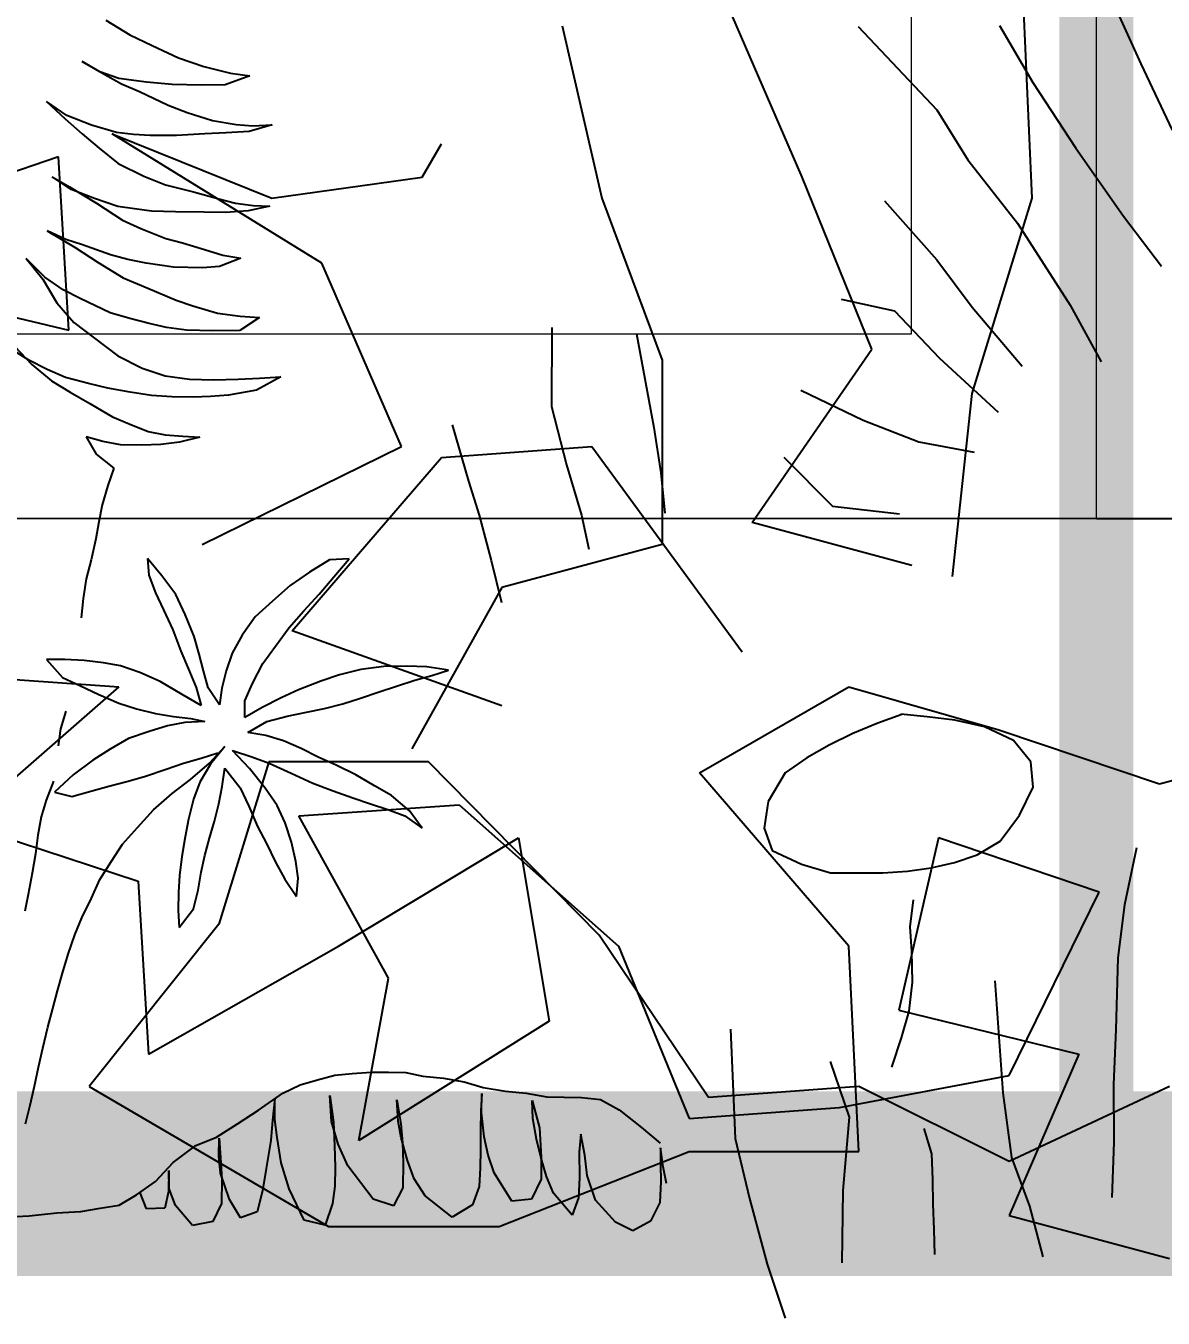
# Model space of a CAD drawing. Header units: metres. Extents: x -58 to 722, y -1100 to 345.
# Drawn here: x 35.1216 to 35.4294, y 103.9351 to 104.2848 of the extents above; entities that cross this region are included whole.
import ezdxf

# ---------------------------------------------------------------- set-up
doc = ezdxf.new("R2010")
doc.units = ezdxf.units.M
doc.header["$MEASUREMENT"] = 0
doc.linetypes.add('HIDDEN2', pattern=[0.1875, 0.125, -0.0625])
doc.layers.get('0').update_dxf_attribs({"color": 255})
doc.layers.get('DEFPOINTS').update_dxf_attribs({"color": 250})
doc.layers.add('FSR_ARQ_002MURO', color=150, linetype='Continuous', lineweight=30)
doc.layers.add('FSR_ARQ_013VENTANAS', color=4, linetype='Continuous', lineweight=5)
for name, color, linetype in [('FSR_ARQ_005VEGETACION', 64, 'Continuous'), ('FSR_ARQ_007PROYECCIONES', 200, 'HIDDEN2'), ('FSR_ARQ_015COTAS', 125, 'Continuous')]:
    doc.layers.add(name, color=color, linetype=linetype)
doc.styles.add('style1', font='arial.ttf')
doc.dimstyles.new('PP_PACO', dxfattribs={"dimtxt": 0.18, "dimasz": 0.075, "dimexe": 0.075, "dimexo": 0, "dimgap": 0, "dimtad": 0, "dimtih": 1, "dimtoh": 1, "dimzin": 1, "dimdsep": 46, "dimtxsty": 'style1', "dimcen": 0.15, "dimse1": 1, "dimse2": 1, "dimclrd": 256, "dimclre": 256, "dimadec": 0, "dimazin": 0, "dimtfac": 1, "dimtmove": 0, "dimatfit": 3, "dimfxl": 0.075, "dimarcsym": 0})

# ---------------------------------------------------------------- blocks, each defined once
blk = doc.blocks.new('arbustos 01')
at = {"layer": 'FSR_ARQ_005VEGETACION', "color": 103}
for p, q in [((188.49474, -31.73414), (188.48751, -31.73855)), ((188.48751, -31.73855), (188.48074, -31.74175)), ((188.48074, -31.74175), (188.4729, -31.74544)), ((188.46528, -31.74805), (188.45718, -31.75008)), ((188.4729, -31.74544), (188.46528, -31.74805)), ((188.50184, -31.7466), (188.49496, -31.75052)), ((188.4965, -31.74966), (188.50184, -31.7466)), ((188.45718, -31.75008), (188.45145, -31.75087)), ((188.45145, -31.75087), (188.45878, -31.75364)), ((188.48244, -31.75284), (188.49079, -31.75165)), ((188.49496, -31.75052), (188.48998, -31.75334)), ((188.49079, -31.75165), (188.4965, -31.74966)), ((188.45878, -31.75364), (188.46608, -31.75366)), ((188.46608, -31.75366), (188.4748, -31.75354)), ((188.4748, -31.75354), (188.48244, -31.75284)), ((188.48463, -31.75556), (188.47596, -31.75974)), ((188.48998, -31.75334), (188.48463, -31.75556)), ((188.47596, -31.75974), (188.47025, -31.76197)), ((188.50648, -31.76279), (188.51253, -31.75865)), ((188.51253, -31.75865), (188.50698, -31.76386)), ((188.47025, -31.76197), (188.46263, -31.76435)), ((188.49899, -31.76577), (188.50648, -31.76279)), ((188.45046, -31.76595), (188.44472, -31.76567)), ((188.44472, -31.76567), (188.45156, -31.7676)), ((188.45548, -31.76552), (188.45046, -31.76595)), ((188.45156, -31.7676), (188.4585, -31.76799)), ((188.46263, -31.76435), (188.45548, -31.76552)), ((188.49149, -31.7679), (188.49899, -31.76577)), ((188.50698, -31.76386), (188.50178, -31.76836)), ((188.4585, -31.76799), (188.46496, -31.76838)), ((188.46496, -31.76838), (188.47345, -31.76886)), ((188.47345, -31.76886), (188.48134, -31.76887)), ((188.48134, -31.76887), (188.48636, -31.76857)), ((188.48636, -31.76857), (188.49149, -31.7679)), ((188.50178, -31.76836), (188.4967, -31.77261)), ((188.4967, -31.77261), (188.49102, -31.77723)), ((188.49102, -31.77723), (188.4833, -31.78104)), ((188.4833, -31.78104), (188.47676, -31.78364)), ((188.50511, -31.78505), (188.5108, -31.78126)), ((188.5108, -31.78126), (188.50558, -31.78432)), ((188.46831, -31.78579), (188.46068, -31.78792)), ((188.47676, -31.78364), (188.46831, -31.78579)), ((188.50558, -31.78432), (188.49752, -31.78922)), ((188.4981, -31.78777), (188.50511, -31.78505)), ((188.45043, -31.78985), (188.44541, -31.79004)), ((188.44541, -31.79004), (188.45189, -31.79151)), ((188.45568, -31.78919), (188.45043, -31.78985)), ((188.46068, -31.78792), (188.45568, -31.78919)), ((188.48094, -31.79159), (188.48607, -31.79092)), ((188.48607, -31.79092), (188.49108, -31.79014)), ((188.49752, -31.78922), (188.4897, -31.79434)), ((188.49108, -31.79014), (188.4981, -31.78777)), ((188.45189, -31.79151), (188.45871, -31.79201)), ((188.45871, -31.79201), (188.46528, -31.79192)), ((188.46528, -31.79192), (188.47377, -31.79181)), ((188.47377, -31.79181), (188.48094, -31.79159)), ((188.4897, -31.79434), (188.48423, -31.79681)), ((188.48423, -31.79681), (188.47662, -31.79978)), ((188.51234, -31.7975), (188.50392, -31.80252)), ((188.50675, -31.80009), (188.51234, -31.7975)), ((188.47162, -31.80116), (188.46507, -31.80316)), ((188.47662, -31.79978), (188.47162, -31.80116)), ((188.49331, -31.80469), (188.50175, -31.80171)), ((188.50392, -31.80252), (188.49704, -31.80703)), ((188.50175, -31.80171), (188.50675, -31.80009)), ((188.45948, -31.80479), (188.45411, -31.8057)), ((188.45411, -31.8057), (188.46048, -31.80825)), ((188.46507, -31.80316), (188.45948, -31.80479)), ((188.48258, -31.80723), (188.48807, -31.80608)), ((188.48807, -31.80608), (188.49331, -31.80469)), ((188.513, -31.81148), (188.51866, -31.80578)), ((188.51866, -31.80578), (188.51361, -31.81207)), ((188.46048, -31.80825), (188.46563, -31.80866)), ((188.46563, -31.80866), (188.47435, -31.80842)), ((188.47435, -31.80842), (188.48258, -31.80723)), ((188.49704, -31.80703), (188.48946, -31.81168)), ((188.48946, -31.81168), (188.48209, -31.81477)), ((188.50756, -31.81526), (188.513, -31.81148)), ((188.51361, -31.81207), (188.5094, -31.81918)), ((188.48209, -31.81477), (188.47353, -31.81835)), ((188.49342, -31.82214), (188.50245, -31.81784)), ((188.50245, -31.81784), (188.50756, -31.81526)), ((188.46853, -31.82009), (188.46115, -31.82222)), ((188.47353, -31.81835), (188.46853, -31.82009)), ((188.5094, -31.81918), (188.50434, -31.8251)), ((188.45435, -31.82315), (188.4485, -31.82359)), ((188.4485, -31.82359), (188.45441, -31.82746)), ((188.46115, -31.82222), (188.45435, -31.82315)), ((188.47651, -31.82656), (188.48163, -31.82541)), ((188.48163, -31.82541), (188.48747, -31.8239)), ((188.48747, -31.8239), (188.49342, -31.82214)), ((188.50434, -31.8251), (188.49807, -31.82973)), ((188.45441, -31.82746), (188.46254, -31.82758)), ((188.46254, -31.82758), (188.47042, -31.82736)), ((188.47042, -31.82736), (188.47651, -31.82656)), ((188.49807, -31.82973), (188.49109, -31.83509)), ((188.52213, -31.83215), (188.51695, -31.83772)), ((188.51788, -31.8364), (188.52298, -31.83322)), ((188.49109, -31.83509), (188.48373, -31.83877)), ((188.5123, -31.83922), (188.51788, -31.8364)), ((188.4485, -31.84176), (188.44204, -31.84137)), ((188.44204, -31.84137), (188.44939, -31.84545)), ((188.47683, -31.84114), (188.46955, -31.84207)), ((188.48373, -31.83877), (188.47683, -31.84114)), ((188.50684, -31.84157), (188.5123, -31.83922)), ((188.51695, -31.83772), (188.51103, -31.84259)), ((188.45496, -31.84215), (188.4485, -31.84176)), ((188.46238, -31.84229), (188.45496, -31.84215)), ((188.46955, -31.84207), (188.46238, -31.84229)), ((188.48741, -31.84601), (188.49409, -31.84485)), ((188.49409, -31.84485), (188.49993, -31.84345)), ((188.49993, -31.84345), (188.50684, -31.84157)), ((188.51103, -31.84259), (188.50546, -31.84601)), ((188.44939, -31.84545), (188.45778, -31.8469)), ((188.45778, -31.8469), (188.46328, -31.8473)), ((188.46328, -31.8473), (188.46843, -31.84747)), ((188.46843, -31.84747), (188.47488, -31.84738)), ((188.47488, -31.84738), (188.48097, -31.84706)), ((188.48097, -31.84706), (188.48741, -31.84601))]:
    blk.add_line(p, q, dxfattribs=at)
at = {"layer": 'FSR_ARQ_005VEGETACION', "color": 104}
for p, q in [((189.51668, -31.73291), (189.51013, -31.74731)), ((189.55263, -31.73578), (189.54256, -31.75287)), ((189.59508, -31.73602), (189.57147, -31.76113)), ((189.51013, -31.74731), (189.50068, -31.76719)), ((189.54256, -31.75287), (189.52966, -31.77268)), ((189.57147, -31.76113), (189.56213, -31.77616)), ((189.52966, -31.77268), (189.51535, -31.79314)), ((189.56213, -31.77616), (189.54717, -31.79523)), ((189.58722, -31.78852), (189.57148, -31.80618)), ((189.51535, -31.79314), (189.50394, -31.80813)), ((189.54717, -31.79523), (189.53139, -31.81981)), ((189.57148, -31.80618), (189.56078, -31.82049)), ((189.60017, -31.81806), (189.58414, -31.82155)), ((189.53139, -31.81981), (189.522, -31.83692)), ((189.56078, -31.82049), (189.54584, -31.83816)), ((189.58414, -31.82155), (189.57066, -31.8358)), ((188.33511, -31.82851), (188.3299, -31.85665)), ((188.36064, -31.82655), (188.36066, -31.85034)), ((189.57066, -31.8358), (189.55299, -31.85204)), ((188.50546, -31.84601), (188.49953, -31.84944)), ((189.61231, -31.84538), (189.59365, -31.85444)), ((188.36066, -31.85034), (188.35621, -31.86787)), ((188.49953, -31.84944), (188.49265, -31.85347)), ((188.3299, -31.85665), (188.32778, -31.87025)), ((188.39058, -31.85579), (188.38562, -31.87276)), ((188.48766, -31.85557), (188.48195, -31.8578)), ((188.49265, -31.85347), (188.48766, -31.85557)), ((189.59365, -31.85444), (189.57688, -31.86099)), ((188.47157, -31.85926), (188.46644, -31.85957)), ((188.46644, -31.85957), (188.47255, -31.86104)), ((188.47683, -31.85883), (188.47157, -31.85926)), ((188.48195, -31.8578), (188.47683, -31.85883)), ((188.49026, -31.86187), (188.49562, -31.86085)), ((188.49562, -31.86085), (188.50063, -31.85946)), ((188.50063, -31.85946), (188.49759, -31.86464)), ((188.47255, -31.86104), (188.47818, -31.8618)), ((188.47818, -31.8618), (188.48392, -31.86196)), ((188.48392, -31.86196), (188.49026, -31.86187)), ((188.49759, -31.86464), (188.49227, -31.8689)), ((189.57688, -31.86099), (189.56019, -31.86409)), ((188.35621, -31.86787), (188.3517, -31.88299)), ((189.61743, -31.86555), (189.60278, -31.88027)), ((188.32778, -31.87025), (188.32659, -31.88238)), ((188.49227, -31.8689), (188.49413, -31.87406)), ((188.38562, -31.87276), (188.38246, -31.883)), ((188.49413, -31.87406), (188.49576, -31.8799)), ((188.49576, -31.8799), (188.49679, -31.88503)), ((189.60278, -31.88027), (189.58264, -31.88259)), ((188.3517, -31.88299), (188.3495, -31.8932)), ((188.38246, -31.883), (188.37889, -31.89664)), ((188.49679, -31.88503), (188.49769, -31.89015)), ((188.49769, -31.89015), (188.4991, -31.89647)), ((188.37889, -31.89664), (188.37578, -31.9093)), ((188.42612, -31.90158), (188.42158, -31.89613)), ((188.42158, -31.89613), (188.42748, -31.89642)), ((188.42748, -31.89642), (188.43348, -31.90018)), ((188.47787, -31.90125), (188.48214, -31.89599)), ((188.48214, -31.89599), (188.48177, -31.90101)), ((188.4991, -31.89647), (188.50061, -31.90219)), ((188.43053, -31.90673), (188.42612, -31.90158)), ((188.43348, -31.90018), (188.4393, -31.90419)), ((188.47361, -31.90682), (188.47787, -31.90125)), ((188.48177, -31.90101), (188.47974, -31.90637)), ((188.50061, -31.90219), (188.50152, -31.90803)), ((188.43518, -31.91175), (188.43053, -31.90673)), ((188.4393, -31.90419), (188.44457, -31.90889)), ((188.47084, -31.91287), (188.47361, -31.90682)), ((188.47974, -31.90637), (188.47733, -31.91148)), ((188.44457, -31.90889), (188.44977, -31.91353)), ((188.50152, -31.90803), (188.50208, -31.91388)), ((188.43959, -31.91683), (188.43518, -31.91175)), ((188.44977, -31.91353), (188.45375, -31.91912)), ((188.46814, -31.91948), (188.47084, -31.91287)), ((188.47733, -31.91148), (188.47456, -31.91753)), ((188.4437, -31.92235), (188.43959, -31.91683)), ((188.45375, -31.91912), (188.45674, -31.92447)), ((188.47456, -31.91753), (188.47217, -31.92389)), ((188.44749, -31.92763), (188.4437, -31.92235)), ((188.46666, -31.92477), (188.46814, -31.91948)), ((188.45674, -31.92447), (188.45855, -31.92984)), ((188.46537, -31.92981), (188.46666, -31.92477)), ((188.47217, -31.92389), (188.46982, -31.92931)), ((188.49539, -31.92742), (188.50121, -31.92672)), ((188.50121, -31.92672), (188.50703, -31.92639)), ((188.50703, -31.92639), (188.51255, -31.92638)), ((188.51255, -31.92638), (188.50773, -31.93183)), ((188.39167, -31.92957), (188.39816, -31.92861)), ((188.39671, -31.93117), (188.39167, -31.92957)), ((188.39816, -31.92861), (188.40423, -31.92841)), ((188.40423, -31.92841), (188.41112, -31.9285)), ((188.41112, -31.9285), (188.41807, -31.92939)), ((188.41807, -31.92939), (188.42448, -31.93098)), ((188.45061, -31.93366), (188.44749, -31.92763)), ((188.45855, -31.92984), (188.45986, -31.93503)), ((188.46389, -31.93491), (188.46537, -31.92981)), ((188.46982, -31.92931), (188.46754, -31.9348)), ((188.47836, -31.93304), (188.48453, -31.93035)), ((188.48453, -31.93035), (188.49026, -31.92835)), ((188.49026, -31.92835), (188.49539, -31.92742)), ((188.40175, -31.93265), (188.39671, -31.93117)), ((188.40729, -31.93444), (188.40175, -31.93265)), ((188.41252, -31.9361), (188.40729, -31.93444)), ((188.42448, -31.93098), (188.43008, -31.93289)), ((188.43008, -31.93289), (188.43675, -31.93553)), ((188.45291, -31.93884), (188.45061, -31.93366)), ((188.47172, -31.93697), (188.47836, -31.93304)), ((188.50255, -31.9342), (188.49682, -31.93694)), ((188.50773, -31.93183), (188.50255, -31.9342)), ((188.41813, -31.93807), (188.41252, -31.9361)), ((188.42348, -31.93973), (188.41813, -31.93807)), ((188.43675, -31.93553), (188.44199, -31.93793)), ((188.44199, -31.93793), (188.44773, -31.94083)), ((188.45986, -31.93503), (188.46055, -31.94004)), ((188.46055, -31.94004), (188.46389, -31.93491)), ((188.46754, -31.9348), (188.466, -31.94027)), ((188.466, -31.94027), (188.47172, -31.93697)), ((188.49682, -31.93694), (188.49079, -31.9395)), ((188.42895, -31.94115), (188.42348, -31.93973)), ((188.43436, -31.94225), (188.42895, -31.94115)), ((188.4402, -31.94347), (188.43436, -31.94225)), ((188.44773, -31.94083), (188.45291, -31.94386)), ((188.45291, -31.94386), (188.45291, -31.93884)), ((188.48548, -31.94125), (188.47973, -31.94269)), ((188.49079, -31.9395), (188.48548, -31.94125)), ((188.50672, -31.94198), (188.50835, -31.94722)), ((188.4463, -31.945), (188.4402, -31.94347)), ((188.45198, -31.94833), (188.4463, -31.945)), ((188.46916, -31.94413), (188.46495, -31.945)), ((188.46495, -31.945), (188.47091, -31.94535)), ((188.47435, -31.94351), (188.46916, -31.94413)), ((188.47091, -31.94535), (188.47613, -31.94633)), ((188.47973, -31.94269), (188.47435, -31.94351)), ((188.47613, -31.94633), (188.48167, -31.94806)), ((189.55716, -31.94666), (189.56608, -31.9446)), ((189.56608, -31.9446), (189.57437, -31.94369)), ((189.57437, -31.94369), (189.58231, -31.94286)), ((189.58201, -31.94292), (189.58915, -31.9455)), ((189.58915, -31.9455), (189.59669, -31.94866)), ((188.44129, -31.95083), (188.4466, -31.94928)), ((188.4466, -31.94928), (188.45198, -31.94833)), ((188.48167, -31.94806), (188.48789, -31.9502)), ((188.48789, -31.9502), (188.49345, -31.95335)), ((188.50835, -31.94722), (188.50901, -31.95235)), ((189.54836, -31.95072), (189.55716, -31.94666)), ((189.59669, -31.94866), (189.60379, -31.95219)), ((188.43082, -31.95575), (188.43593, -31.95314)), ((188.43593, -31.95314), (188.44129, -31.95083)), ((188.45664, -31.95379), (188.45078, -31.95566)), ((188.45151, -31.95919), (188.45664, -31.95379)), ((188.46357, -31.9576), (188.45892, -31.95258)), ((188.45892, -31.95258), (188.46327, -31.95785)), ((188.49345, -31.95335), (188.49864, -31.95663)), ((189.54318, -31.95722), (189.54836, -31.95072)), ((189.60379, -31.95219), (189.6105, -31.95595)), ((188.42546, -31.95818), (188.43082, -31.95575)), ((188.4456, -31.95759), (188.43895, -31.9606)), ((188.45078, -31.95566), (188.4456, -31.95759)), ((188.46603, -31.95608), (188.46099, -31.95447)), ((188.46327, -31.95785), (188.46644, -31.96332)), ((188.46928, -31.96248), (188.46357, -31.9576)), ((188.47138, -31.95762), (188.46603, -31.95608)), ((188.47661, -31.95934), (188.47138, -31.95762)), ((188.49864, -31.95663), (188.50453, -31.96113)), ((189.54248, -31.96475), (189.54318, -31.95722)), ((189.6105, -31.95595), (189.61701, -31.96048)), ((188.4139, -31.96435), (188.41955, -31.96111)), ((188.41955, -31.96111), (188.42546, -31.95818)), ((188.43895, -31.9606), (188.43248, -31.9636)), ((188.44676, -31.96508), (188.45151, -31.95919)), ((188.45888, -31.95903), (188.45432, -31.96504)), ((188.4597, -31.96459), (188.45888, -31.95903)), ((188.48303, -31.96155), (188.47661, -31.95934)), ((188.48844, -31.96309), (188.48303, -31.96155)), ((188.50453, -31.96113), (188.51018, -31.96632)), ((189.61701, -31.96048), (189.62212, -31.96907)), ((188.40885, -31.96733), (188.4139, -31.96435)), ((188.43248, -31.9636), (188.42631, -31.96591)), ((188.44317, -31.97027), (188.44676, -31.96508)), ((188.45432, -31.96504), (188.45172, -31.97046)), ((188.4607, -31.96978), (188.4597, -31.96459)), ((188.46644, -31.96332), (188.46837, -31.96844)), ((188.47479, -31.96674), (188.46928, -31.96248)), ((188.49385, -31.9645), (188.48844, -31.96309)), ((188.4992, -31.96598), (188.49385, -31.9645)), ((188.5104, -31.96302), (188.51263, -31.96873)), ((189.54662, -31.97324), (189.54248, -31.96475)), ((188.4034, -31.97193), (188.40885, -31.96733)), ((188.42039, -31.96804), (188.41509, -31.96978)), ((188.42631, -31.96591), (188.42039, -31.96804)), ((188.46837, -31.96844), (188.46988, -31.97437)), ((188.48038, -31.97163), (188.47479, -31.96674)), ((188.50493, -31.96757), (188.4992, -31.96598)), ((188.51018, -31.96632), (188.50493, -31.96757)), ((188.51263, -31.96873), (188.51413, -31.97373)), ((189.62212, -31.96907), (189.62341, -31.97713)), ((188.39963, -31.97712), (188.4034, -31.97193)), ((188.40485, -31.97346), (188.39963, -31.97712)), ((188.4099, -31.97153), (188.40485, -31.97346)), ((188.41509, -31.96978), (188.4099, -31.97153)), ((188.44082, -31.97551), (188.44317, -31.97027)), ((188.45172, -31.97046), (188.44908, -31.97657)), ((188.46208, -31.97503), (188.4607, -31.96978)), ((188.48516, -31.97689), (188.48038, -31.97163)), ((189.55243, -31.98103), (189.54662, -31.97324)), ((188.43892, -31.9813), (188.44082, -31.97551)), ((188.44908, -31.97657), (188.44636, -31.98169)), ((188.46351, -31.9801), (188.46208, -31.97503)), ((188.46988, -31.97437), (188.47082, -31.97969)), ((188.48969, -31.98197), (188.48516, -31.97689)), ((188.51413, -31.97373), (188.51516, -31.97921)), ((189.62341, -31.97713), (189.62096, -31.98386)), ((188.43757, -31.98714), (188.43892, -31.9813)), ((188.46494, -31.98535), (188.46351, -31.9801)), ((188.47082, -31.97969), (188.47189, -31.98562)), ((188.51516, -31.97921), (188.51584, -31.98482)), ((189.55937, -31.98518), (189.55243, -31.98103)), ((188.44636, -31.98169), (188.44365, -31.98737)), ((188.49304, -31.98707), (188.48969, -31.98197)), ((188.51584, -31.98482), (188.51687, -31.99067)), ((189.51139, -31.98303), (189.51501, -32.00022)), ((189.56614, -31.98748), (189.55937, -31.98518)), ((189.62096, -31.98386), (189.61216, -31.98792)), ((188.43683, -31.99217), (188.43757, -31.98714)), ((188.44365, -31.98737), (188.44087, -31.99243)), ((188.46606, -31.99035), (188.46494, -31.98535)), ((188.47189, -31.98562), (188.47252, -31.99138)), ((188.49653, -31.9926), (188.49304, -31.98707)), ((189.57312, -31.98901), (189.56614, -31.98748)), ((189.58023, -31.99008), (189.57312, -31.98901)), ((189.61216, -31.98792), (189.60342, -31.99052)), ((188.4374, -31.99762), (188.43683, -31.99217)), ((188.44087, -31.99243), (188.4374, -31.99762)), ((188.46694, -31.99573), (188.46606, -31.99035)), ((188.47252, -31.99138), (188.47284, -31.9964)), ((188.49902, -31.99821), (188.49653, -31.9926)), ((188.51687, -31.99067), (188.51803, -31.9971)), ((189.58765, -31.99058), (189.58023, -31.99008)), ((189.59503, -31.99058), (189.58765, -31.99058)), ((189.60342, -31.99052), (189.59503, -31.99058)), ((188.46832, -32.00135), (188.46694, -31.99573)), ((188.47284, -31.9964), (188.47298, -32.00185)), ((188.50189, -32.00406), (188.49902, -31.99821)), ((188.51803, -31.9971), (188.51906, -32.00211)), ((189.51501, -32.00022), (189.51704, -32.01615)), ((189.57859, -31.99868), (189.57954, -32.00681)), ((189.57859, -31.99868), (189.57954, -32.00681)), ((188.47261, -32.007), (188.46832, -32.00135)), ((188.47298, -32.00185), (188.47261, -32.007)), ((188.50407, -32.00924), (188.50189, -32.00406)), ((189.57954, -32.00681), (189.57908, -32.01408)), ((189.57954, -32.00681), (189.57908, -32.01408)), ((188.506, -32.01497), (188.50407, -32.00924)), ((188.50769, -32.02071), (188.506, -32.01497)), ((189.51704, -32.01615), (189.51766, -32.03762)), ((189.57908, -32.01408), (189.5789, -32.02339)), ((189.57908, -32.01408), (189.5789, -32.02339)), ((188.50919, -32.02602), (188.50769, -32.02071)), ((189.55405, -32.02306), (189.55156, -32.05673)), ((189.55405, -32.02306), (189.55156, -32.05673)), ((189.5789, -32.02339), (189.57984, -32.03218)), ((189.5789, -32.02339), (189.57984, -32.03218)), ((188.51069, -32.03133), (188.50919, -32.02602)), ((188.51219, -32.03695), (188.51069, -32.03133)), ((189.57984, -32.03218), (189.58214, -32.04018)), ((189.57984, -32.03218), (189.58214, -32.04018)), ((188.51364, -32.04332), (188.51219, -32.03695)), ((189.51766, -32.03762), (189.51829, -32.05424)), ((189.63348, -32.03761), (189.63205, -32.07041)), ((189.63348, -32.03761), (189.63205, -32.07041)), ((188.51496, -32.049), (188.51364, -32.04332)), ((189.58214, -32.04018), (189.58504, -32.049)), ((189.58214, -32.04018), (189.58504, -32.049)), ((189.60355, -32.04725), (189.59786, -32.06405)), ((189.60355, -32.04725), (189.59786, -32.06405)), ((188.40453, -32.05061), (188.39936, -32.05171)), ((188.40972, -32.05054), (188.40453, -32.05061)), ((188.41491, -32.05046), (188.40972, -32.05054)), ((188.42063, -32.05091), (188.41491, -32.05046)), ((188.42583, -32.05135), (188.42063, -32.05091)), ((188.51615, -32.05475), (188.51496, -32.049)), ((188.38123, -32.05507), (188.3745, -32.0562)), ((188.38692, -32.05344), (188.38123, -32.05507)), ((188.39313, -32.05232), (188.38692, -32.05344)), ((188.39936, -32.05171), (188.39313, -32.05232)), ((188.43104, -32.05284), (188.42583, -32.05135)), ((188.43625, -32.05433), (188.43104, -32.05284)), ((188.44147, -32.05685), (188.43625, -32.05433)), ((188.51747, -32.06037), (188.51615, -32.05475)), ((189.51829, -32.05424), (189.51824, -32.07155)), ((188.34598, -32.05867), (188.34031, -32.06186)), ((188.35168, -32.05807), (188.34598, -32.05867)), ((188.35687, -32.058), (188.35168, -32.05807)), ((188.36206, -32.05793), (188.35687, -32.058)), ((188.36828, -32.05681), (188.36206, -32.05793)), ((188.36649, -32.05899), (188.36429, -32.06724)), ((188.36636, -32.06447), (188.36649, -32.05899)), ((188.3745, -32.0562), (188.36828, -32.05681)), ((188.38172, -32.06258), (188.38164, -32.05689)), ((188.38164, -32.05689), (188.38193, -32.06215)), ((188.40718, -32.05886), (188.40601, -32.06604)), ((188.40684, -32.06519), (188.40718, -32.05886)), ((188.4274, -32.05753), (188.42624, -32.06556)), ((188.42687, -32.06534), (188.4274, -32.05753)), ((188.44881, -32.06194), (188.44147, -32.05685)), ((188.44394, -32.06468), (188.44385, -32.05836)), ((188.44385, -32.05836), (188.44457, -32.06489)), ((189.55156, -32.05673), (189.54899, -32.07615)), ((189.55156, -32.05673), (189.54899, -32.07615)), ((188.34031, -32.06186), (188.33364, -32.06714)), ((188.38098, -32.06997), (188.38172, -32.06258)), ((188.38193, -32.06215), (188.38201, -32.06805)), ((188.4551, -32.06601), (188.44881, -32.06194)), ((188.51884, -32.06599), (188.51747, -32.06037)), ((188.36518, -32.0706), (188.36636, -32.06447)), ((188.40601, -32.06604), (188.40546, -32.07174)), ((188.40586, -32.07026), (188.40684, -32.06519)), ((188.42486, -32.07211), (188.42687, -32.06534)), ((188.42624, -32.06556), (188.42592, -32.07252)), ((188.44317, -32.07018), (188.44394, -32.06468)), ((188.44457, -32.06489), (188.44508, -32.07099)), ((188.46138, -32.07008), (188.4551, -32.06601)), ((189.59786, -32.06405), (189.59969, -32.08606)), ((189.59786, -32.06405), (189.59969, -32.08606)), ((188.33364, -32.06714), (188.32799, -32.07189)), ((188.3507, -32.07544), (188.35188, -32.0691)), ((188.35188, -32.0691), (188.35237, -32.07457)), ((188.36429, -32.06724), (188.36378, -32.0761)), ((188.36378, -32.07631), (188.36518, -32.0706)), ((188.37979, -32.07546), (188.38098, -32.06997)), ((188.38201, -32.06805), (188.38208, -32.07375)), ((188.40405, -32.07703), (188.40586, -32.07026)), ((188.44201, -32.07778), (188.44317, -32.07018)), ((188.46067, -32.07036), (188.46014, -32.07774)), ((188.46074, -32.07584), (188.46067, -32.07036)), ((188.46764, -32.07259), (188.46138, -32.07008)), ((189.57535, -32.06741), (189.57305, -32.07505)), ((189.57535, -32.06741), (189.57305, -32.07505)), ((189.63205, -32.07041), (189.62777, -32.08849)), ((189.63205, -32.07041), (189.62777, -32.08849)), ((188.32713, -32.07892), (188.3279, -32.07322)), ((188.3279, -32.07322), (188.32797, -32.07827)), ((188.35237, -32.07457), (188.35226, -32.08216)), ((188.38208, -32.07375), (188.38216, -32.07923)), ((188.40546, -32.07174), (188.40533, -32.07765)), ((188.42199, -32.07868), (188.42486, -32.07211)), ((188.42592, -32.07252), (188.42579, -32.07905)), ((188.44508, -32.07099), (188.44646, -32.07941)), ((188.47446, -32.07769), (188.46764, -32.07259)), ((189.51824, -32.07155), (189.51887, -32.08818)), ((188.32797, -32.07827), (188.32783, -32.08334)), ((188.34994, -32.08156), (188.3507, -32.07544)), ((188.36217, -32.08182), (188.36378, -32.07631)), ((188.36378, -32.0761), (188.36386, -32.08264)), ((188.37796, -32.08076), (188.37979, -32.07546)), ((188.40202, -32.08254), (188.40405, -32.07703)), ((188.40533, -32.07765), (188.40543, -32.08523)), ((188.43958, -32.08561), (188.44201, -32.07778)), ((188.46014, -32.07774), (188.45978, -32.08281)), ((188.46018, -32.08091), (188.46074, -32.07584)), ((188.47973, -32.08333), (188.47446, -32.07769)), ((189.54899, -32.07615), (189.54359, -32.09075)), ((189.54899, -32.07615), (189.54359, -32.09075)), ((189.57305, -32.07505), (189.57273, -32.08272)), ((189.57305, -32.07505), (189.57273, -32.08272)), ((188.32615, -32.08399), (188.32713, -32.07892)), ((188.34751, -32.08897), (188.34994, -32.08156)), ((188.35226, -32.08216), (188.35256, -32.08827)), ((188.36013, -32.0869), (188.36217, -32.08182)), ((188.3726, -32.08926), (188.37796, -32.08076)), ((188.38216, -32.07923), (188.38245, -32.08491)), ((188.41433, -32.0887), (188.42199, -32.07868)), ((188.42579, -32.07905), (188.42587, -32.08475)), ((188.44646, -32.07941), (188.4476, -32.08614)), ((188.45755, -32.08874), (188.46018, -32.08091)), ((188.47563, -32.08555), (188.47577, -32.08006)), ((188.47577, -32.08006), (188.47585, -32.08639)), ((188.32783, -32.08334), (188.32812, -32.08966)), ((188.36386, -32.08264), (188.36669, -32.08871)), ((188.38245, -32.08491), (188.38442, -32.09037)), ((188.39872, -32.08764), (188.40202, -32.08254)), ((188.40543, -32.08523), (188.40824, -32.09068)), ((188.42587, -32.08475), (188.42657, -32.09001)), ((188.43507, -32.09495), (188.43958, -32.08561)), ((188.4476, -32.08614), (188.44916, -32.09244)), ((188.45978, -32.08281), (188.45988, -32.08998)), ((188.4738, -32.09063), (188.47563, -32.08555)), ((188.4855, -32.0874), (188.47973, -32.08333)), ((189.57273, -32.08272), (189.57263, -32.09018)), ((189.57273, -32.08272), (189.57263, -32.09018)), ((189.59969, -32.08606), (189.6, -32.1078)), ((189.59969, -32.08606), (189.6, -32.1078)), ((188.32812, -32.08966), (188.33094, -32.09531)), ((188.34148, -32.09559), (188.34751, -32.08897)), ((188.35256, -32.08827), (188.35453, -32.09351)), ((188.35453, -32.09351), (188.36013, -32.0869)), ((188.36669, -32.08871), (188.3726, -32.08926)), ((188.39058, -32.09408), (188.39872, -32.08764)), ((188.40824, -32.09068), (188.41433, -32.0887)), ((188.42657, -32.09001), (188.42877, -32.09651)), ((188.45425, -32.09427), (188.45755, -32.08874)), ((188.45988, -32.08998), (188.46249, -32.09542)), ((188.47585, -32.08639), (188.47698, -32.09143)), ((188.48246, -32.09157), (188.4845, -32.08648)), ((188.49073, -32.09045), (188.4855, -32.0874)), ((189.57263, -32.09018), (189.57231, -32.09785)), ((189.57263, -32.09018), (189.57231, -32.09785)), ((189.62777, -32.08849), (189.62246, -32.10824)), ((189.62777, -32.08849), (189.62246, -32.10824)), ((188.38442, -32.09037), (188.39058, -32.09408)), ((188.44916, -32.09244), (188.45425, -32.09427)), ((188.46861, -32.0966), (188.4738, -32.09063)), ((188.47698, -32.09143), (188.48246, -32.09157)), ((188.49645, -32.09141), (188.49073, -32.09045)), ((188.50218, -32.09237), (188.49645, -32.09141)), ((188.50945, -32.09279), (188.50218, -32.09237)), ((188.51777, -32.09371), (188.50945, -32.09279)), ((188.52556, -32.09413), (188.51777, -32.09371)), ((189.54359, -32.09075), (189.53959, -32.10602)), ((189.54359, -32.09075), (189.53959, -32.10602)), ((188.33094, -32.09531), (188.33625, -32.09819)), ((188.33625, -32.09819), (188.34148, -32.09559)), ((188.42877, -32.09651), (188.43507, -32.09495)), ((188.46249, -32.09542), (188.46861, -32.0966)), ((189.57231, -32.09785), (189.5722, -32.1053)), ((189.57231, -32.09785), (189.5722, -32.1053)), ((189.62246, -32.10824), (189.61704, -32.12446)), ((189.62246, -32.10824), (189.61704, -32.12446))]:
    blk.add_line(p, q, dxfattribs=at)
blk = doc.blocks.new('arbusto fsr 2')
at = {"layer": 'FSR_ARQ_005VEGETACION', "color": 104}
for p, q in [((276.96001, -32.02738), (276.96277, -31.96612)), ((277.02226, -32.02169), (277.04133, -31.97778)), ((277.08726, -31.98076), (277.07647, -32.02738)), ((277.15226, -32.045), (277.20898, -32.01003)), ((277.20898, -32.01003), (277.16581, -32.02738)), ((277.12516, -32.02169), (277.11989, -32.01274)), ((277.22078, -32.06314), (277.22354, -32.01624)), ((277.22354, -32.01624), (277.26671, -32.03088)), ((277.00343, -32.06831), (277.02226, -32.02169)), ((277.16581, -32.02738), (277.12516, -32.02169)), ((276.97633, -32.08024), (276.96001, -32.02738)), ((277.07647, -32.02738), (277.06015, -32.07129)), ((277.13068, -32.0946), (277.15226, -32.045)), ((277.26947, -32.05148), (277.22078, -32.06314)), ((277.03581, -32.1152), (277.00343, -32.06831)), ((277.06015, -32.07129), (277.06015, -32.12117)), ((276.9816, -32.12984), (276.97633, -32.08024)), ((277.07923, -32.0946), (277.03857, -32.15017)), ((277.11989, -32.09758), (277.07923, -32.0946)), ((277.18464, -32.12117), (277.13068, -32.0946)), ((277.16029, -32.14448), (277.11989, -32.09758)), ((276.99264, -32.12686), (277.03581, -32.1152)), ((277.06015, -32.12117), (277.10357, -32.13282)), ((277.10357, -32.13282), (277.12792, -32.17646)), ((277.10357, -32.16481), (277.16029, -32.14448)), ((277.25064, -32.15665), (277.20722, -32.15963)), ((277.0097, -32.15963), (276.96905, -32.17129)), ((277.05011, -32.18295), (277.0097, -32.15963)), ((277.20722, -32.15963), (277.25064, -32.19758)), ((276.96905, -32.17129), (276.92563, -32.18593)), ((276.92563, -32.18593), (276.88246, -32.17427)), ((277.07722, -32.22686), (277.1234, -32.17996)), ((277.1234, -32.17996), (277.16657, -32.17996)), ((277.16657, -32.17996), (277.18012, -32.22388)), ((277.0097, -32.22984), (277.05011, -32.18295)), ((277.11512, -32.19162), (277.07195, -32.22984)), ((277.15853, -32.1946), (277.11512, -32.19162)), ((277.13419, -32.23851), (277.15853, -32.1946)), ((277.25591, -32.1946), (277.20195, -32.21222)), ((276.94194, -32.2152), (276.98536, -32.20056)), ((276.98536, -32.20056), (276.99615, -32.24719)), ((277.09905, -32.20056), (277.09077, -32.25017)), ((277.14774, -32.22984), (277.09905, -32.20056)), ((277.20195, -32.21222), (277.19919, -32.25911)), ((276.96629, -32.2648), (276.94194, -32.2152)), ((277.18012, -32.22388), (277.21526, -32.26779)), ((277.0476, -32.27077), (277.07722, -32.22686)), ((277.00694, -32.28541), (277.0097, -32.22984)), ((277.07195, -32.22984), (277.05287, -32.27646)), ((277.19919, -32.25911), (277.14774, -32.22984)), ((277.14222, -32.28242), (277.13419, -32.23851)), ((276.99615, -32.24719), (276.94746, -32.25911)), ((277.09077, -32.25017), (277.14222, -32.28242)), ((276.94746, -32.25911), (276.96629, -32.30275)), ((277.01221, -32.27348), (276.96629, -32.2648)), ((276.92287, -32.26779), (276.96629, -32.28812)), ((276.96629, -32.28812), (277.00694, -32.26779)), ((277.00694, -32.26779), (277.0476, -32.27077)), ((277.21526, -32.26779), (277.1505, -32.30573)), ((277.05287, -32.27646), (277.01221, -32.27348)), ((277.05287, -32.28541), (277.00694, -32.28541)), ((277.10432, -32.30573), (277.05287, -32.28541)), ((276.96629, -32.30275), (276.92287, -32.31441)), ((277.1505, -32.30573), (277.10432, -32.30573))]:
    blk.add_line(p, q, dxfattribs=at)
blk = doc.blocks.new('_Open90')
at = {"color": 0, "linetype": 'ByBlock', "lineweight": -2}
for p, q in [((-0.5, 0.5), (0, 0)), ((0, 0), (-1, 0)), ((0, 0), (-0.5, -0.5))]:
    blk.add_line(p, q, dxfattribs=at)
blk = doc.blocks.new('*D345')
at = {"layer": 'DEFPOINTS', "color": 0, "ltscale": 0.01, "transparency": 16777216}
for p in [(35.41135, 105.80149), (38.96208, 105.80149), (35.41135, 104.15149)]:
    blk.add_point(p, dxfattribs=at)
at = {"layer": 'FSR_ARQ_015COTAS', "lineweight": -2, "ltscale": 0.01, "transparency": 16777216}
for p, q in [((38.96208, 105.60149), (38.96208, 105.0786)), ((38.96208, 104.35149), (38.96208, 104.87437))]:
    blk.add_line(p, q, dxfattribs=at)
at = {"layer": 'FSR_ARQ_015COTAS', "lineweight": -2, "ltscale": 0.01, "transparency": 16777216, "xscale": 0.2, "yscale": 0.2, "zscale": 0.2}
for p, rotation in [((38.96208, 105.80149), 90), ((38.96208, 104.15149), 270)]:
    blk.add_blockref('_Open90', p, dxfattribs=dict(at, rotation=rotation))
at = {"layer": 'FSR_ARQ_015COTAS', "color": 0, "ltscale": 0.01, "transparency": 16777216, "insert": (38.96208, 104.97649), "char_height": 0.2, "attachment_point": 5, "style": 'style1'}
blk.add_mtext('1.65', dxfattribs=at)

msp = doc.modelspace()

# ---------------------------------------------------------------- linework, layer by layer
at = {"layer": 'FSR_ARQ_002MURO', "lineweight": 0}
msp.add_line((35.41135, 104.15149), (31.53635, 104.15149), dxfattribs=at)
for points, const_width in [([(35.41135, 103.97149), (35.41135, 108.75149)], 0.02), ([(37.46135, 103.97149), (21.3503, 103.97149)], 0.05)]:
    msp.add_lwpolyline(points, dxfattribs=dict(at, const_width=const_width))
at = {"layer": 'FSR_ARQ_007PROYECCIONES'}
msp.add_line((35.41135, 104.15149), (39.88864, 104.15149), dxfattribs=at)
at = {"layer": 'FSR_ARQ_013VENTANAS', "lineweight": 0}
for points in [[(35.41135, 106.65149), (31.53635, 106.65149), (31.53635, 104.15149), (35.41135, 104.15149)], [(35.36135, 106.60149), (31.58635, 106.60149), (31.58635, 104.20149), (35.36135, 104.20149)]]:
    msp.add_lwpolyline(points, close=True, dxfattribs=at)

# ---------------------------------------------------------------- block references
at = {"layer": 'FSR_ARQ_002MURO', "xscale": -1}
msp.add_blockref('arbusto fsr 2', (312.35401, 136.26561), dxfattribs=at)
at = {"layer": 'FSR_ARQ_005VEGETACION', "xscale": -0.9, "yscale": 0.9, "zscale": 0.9}
for p in [(204.78852, 132.84711), (205.98247, 132.84711)]:
    msp.add_blockref('arbustos 01', p, dxfattribs=at)

# ---------------------------------------------------------------- dimensions: what is measured, and where the dimension line sits
at = {"layer": 'FSR_ARQ_015COTAS', "ltscale": 0.01}
dim = msp.add_linear_dim(base=(38.96208, 105.80149), p1=(35.41135, 104.15149), p2=(35.41135, 105.80149), angle=90, dimstyle='PP_PACO', override={"dimtxt": 0.2, "dimasz": 0.2, "dimblk1": 'Open90', "dimblk2": 'Open90', "dimsah": 1, "dimfxlon": 1}, dxfattribs=at)
dim.commit()
dim.dimension.update_dxf_attribs({"geometry": '*D345', "text_midpoint": (38.96208, 104.97649)})

doc.saveas('drawing.dxf')
